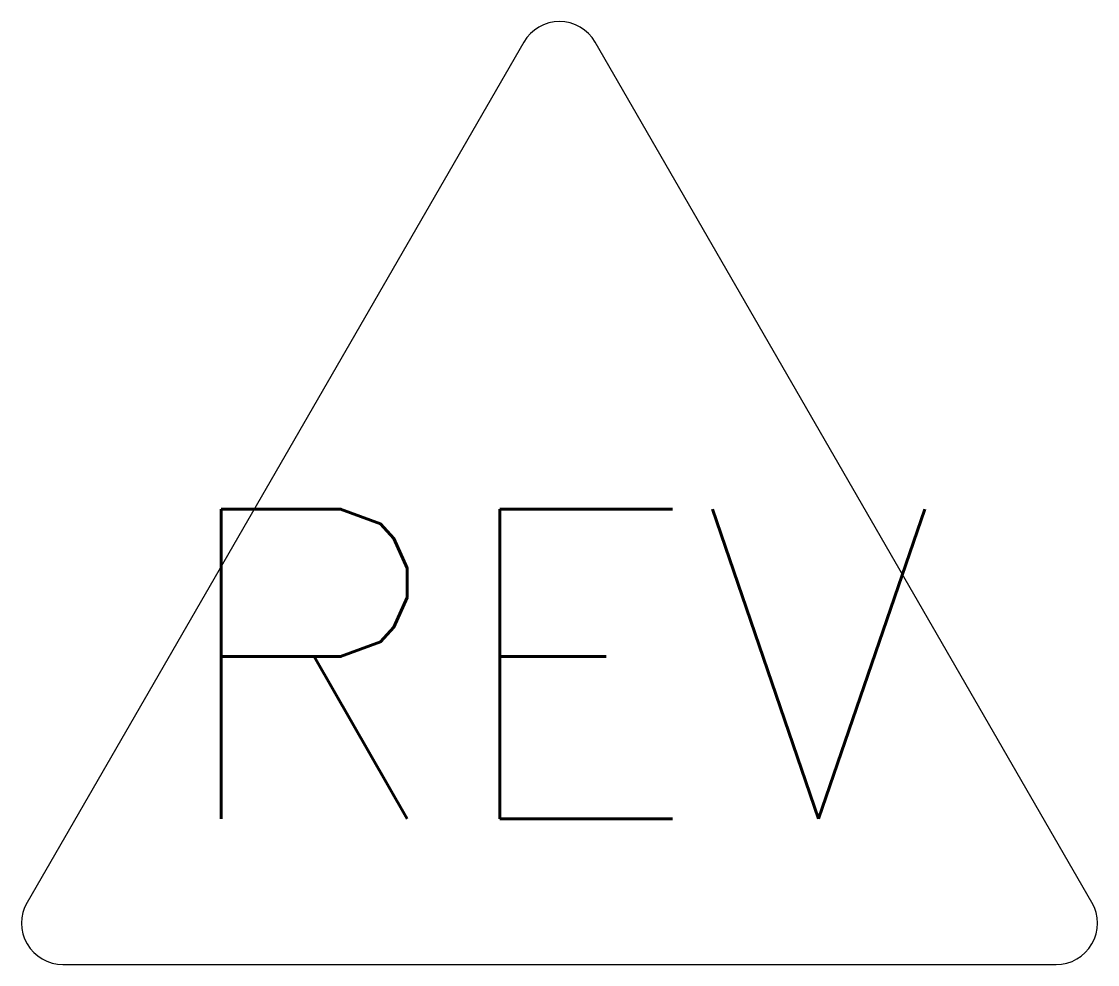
# Model space of a CAD drawing. Header units: millimetres. Extents: x 435.94 to 438.45, y 470.42 to 472.61.
import ezdxf
from ezdxf.enums import TextEntityAlignment as Align

# ---------------------------------------------------------------- set-up
doc = ezdxf.new("R2010")
doc.units = ezdxf.units.MM
doc.header["$MEASUREMENT"] = 0
doc.layers.get('0').update_dxf_attribs({"linetype": 'CONTINUOUS'})
doc.styles.add('romans', font='romans.shx', dxfattribs={"width": 0.9})

msp = doc.modelspace()

# ---------------------------------------------------------------- linework, layer by layer
at = {"color": 1, "linetype": 'Continuous', "lineweight": 30}
msp.add_lwpolyline([(437.1115, 472.5656), (435.9572, 470.5662, 0.57735), (436.0403, 470.4222), (438.349, 470.4222, 0.57735), (438.4322, 470.5662), (437.2778, 472.5656, 0.57735)], format="xyb", close=True, dxfattribs=at)

# ---------------------------------------------------------------- texts
at = {"color": 1, "linetype": 'Continuous', "style": 'romans'}
msp.add_attdef('REV', text='', height=0.72, dxfattribs=at).set_placement((437.1797, 471.1207), align=Align.MIDDLE_CENTER)

doc.saveas('drawing.dxf')
